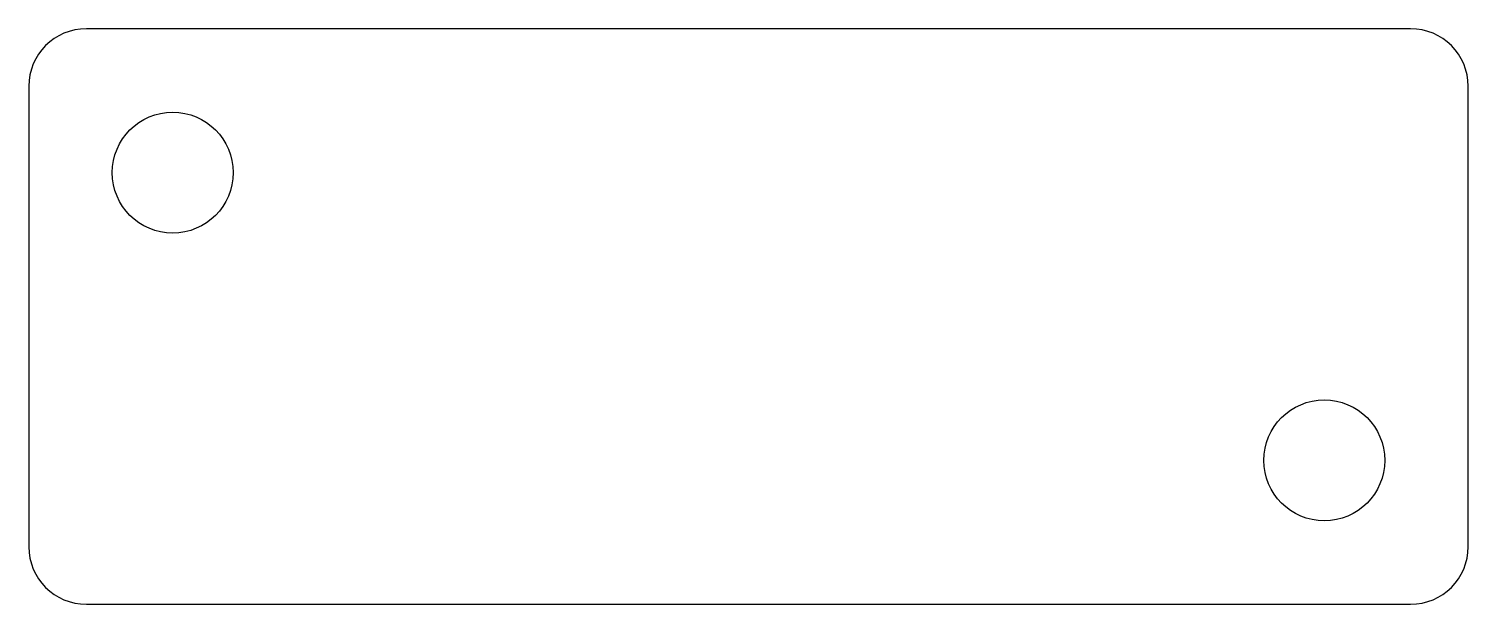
# Model space of a CAD drawing. Extents: x 181.1 to 231.1, y 146 to 166.
import ezdxf

# ---------------------------------------------------------------- set-up
doc = ezdxf.new("R2010")
doc.units = 0
doc.header["$LTSCALE"] = 0.75
doc.layers.add('VISIBLE', color=7, linetype='CONTINUOUS')

msp = doc.modelspace()

# ---------------------------------------------------------------- linework, layer by layer
at = {"layer": 'VISIBLE'}
for p, q in [((229.057654, 166.005372), (183.057654, 166.005372)), ((181.057654, 164.005372), (181.057654, 148.005372)), ((231.057654, 148.005372), (231.057654, 164.005372)), ((183.057654, 146.005372), (229.057654, 146.005372))]:
    msp.add_line(p, q, dxfattribs=at)
for centre in [(186.057654, 161.005372), (226.057654, 151.005372)]:
    msp.add_circle(centre, 2.1, dxfattribs=at)
for centre, start, end in [((183.057654, 164.005372), 90, 180), ((229.057654, 164.005372), 0, 90), ((183.057654, 148.005372), 180, -90), ((229.057654, 148.005372), -90, 0)]:
    msp.add_arc(centre, 2, start, end, dxfattribs=at)

doc.saveas('drawing.dxf')
